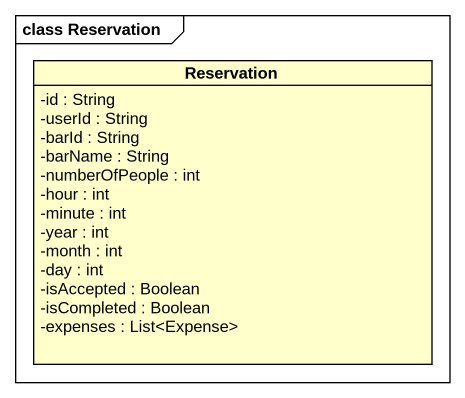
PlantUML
@startuml
mainframe class Reservation
hide circle
hide empty members
skinparam classAttributeIconSize 0
class Reservation {
  -id : String
  -userId : String
  -barId : String
  -barName : String
  -numberOfPeople : int
  -hour : int
  -minute : int
  -year : int
  -month : int
  -day : int
  -isAccepted : Boolean
  -isCompleted : Boolean
  -expenses : List<Expense>
}
@enduml
